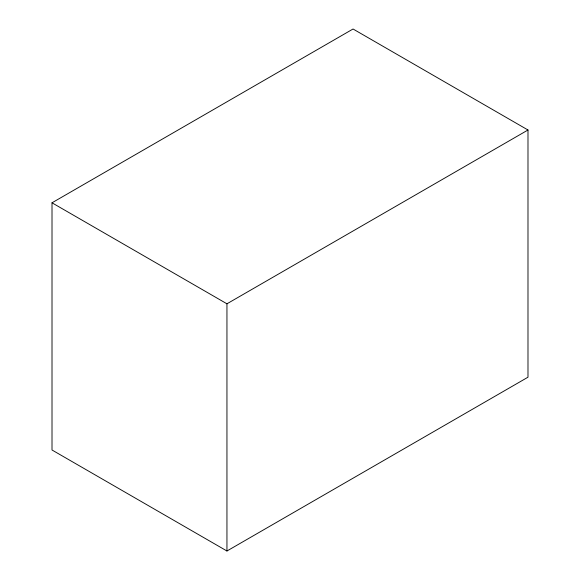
<?xml version="1.0" encoding="UTF-8"?>
<svg xmlns="http://www.w3.org/2000/svg" width="580" height="580" viewBox="0 0 580 580"><rect width="100%" height="100%" fill="white"/><g stroke="black" fill="none" stroke-linecap="round" stroke-linejoin="round"><path stroke-width="0.87" d="M52.011 202.804L353.053 29L527.988 130L527.988 377.196L226.947 551L52.011 450L52.011 202.804L226.947 303.804L527.988 130M226.947 303.804L226.947 551"/></g></svg>
